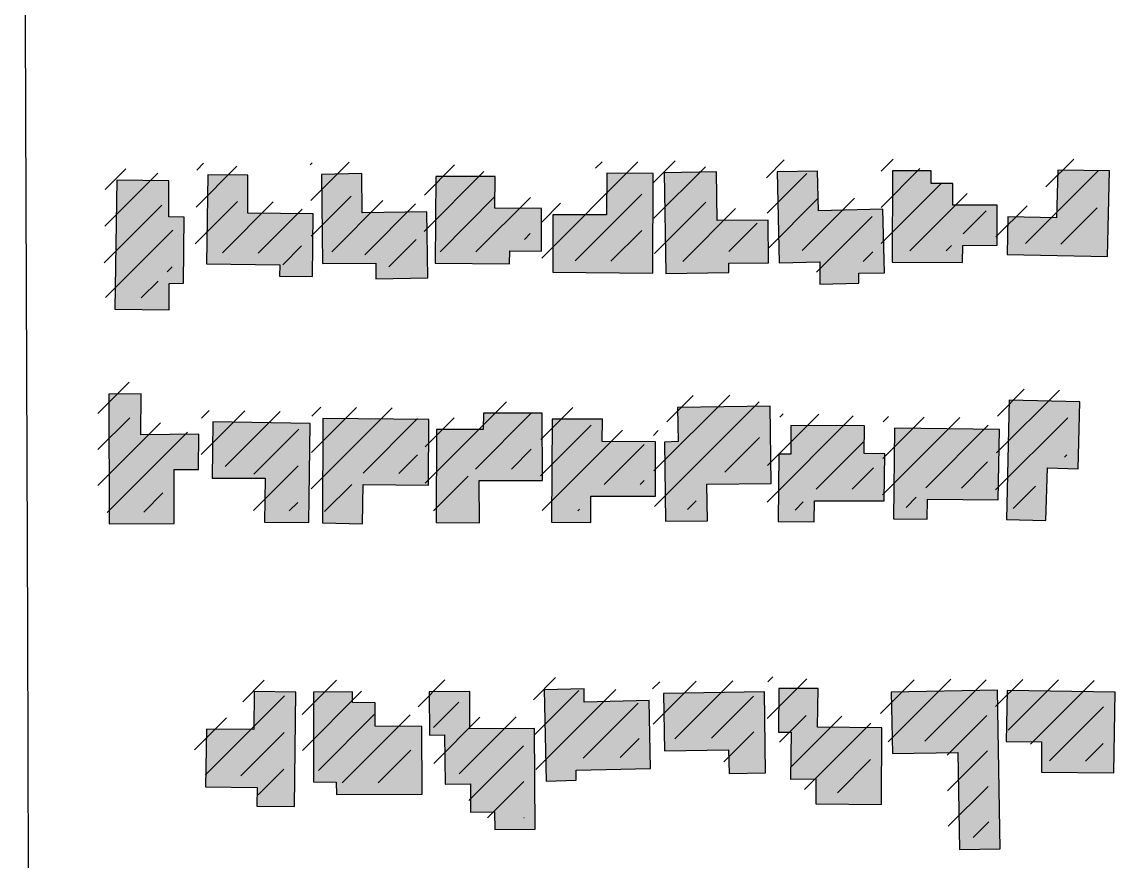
# Model space of a CAD drawing. Extents: x 6438959 to 7279357, y 1424492 to 2039161.
# Drawn here: x 6784022 to 6784703, y 1740637 to 1741159 of the extents above; entities that cross this region are included whole.
import ezdxf

# ---------------------------------------------------------------- set-up
doc = ezdxf.new("R2010")
doc.units = 21
doc.layers.add('BUILDINGS', color=9, linetype='Continuous')
doc.layers.add('CL_LOCAL', color=4, linetype='Continuous')

msp = doc.modelspace()

# ---------------------------------------------------------------- hatches: boundary and pattern name
at = {"layer": 'BUILDINGS_HATCH'}
for points in [[(6784274.31, 1741040.52), (6784234.18, 1741039.83), (6784233.98, 1741064.23), (6784208.8, 1741063.66), (6784209.54, 1741008.32), (6784242.64, 1741008.59), (6784242.72, 1740998.76), (6784274.93, 1740999.38)], [(6784352.83, 1741038.61), (6784352.82, 1741002.93), (6784414.93, 1741002.34), (6784415.3, 1741064.25), (6784386.3, 1741064.37), (6784386.22, 1741038.52)], [(6784486.94, 1741008.75), (6784486.72, 1741035.33), (6784455.09, 1741035.08), (6784454.55, 1741065.29), (6784422.04, 1741064.66), (6784423.13, 1741002.04), (6784462.38, 1741002.73), (6784462.33, 1741008.55)], [(6784558.14, 1741042.1), (6784518.02, 1741041.05), (6784517.52, 1741065.8), (6784492.34, 1741065.24), (6784493.67, 1741008.81), (6784518.86, 1741009.38), (6784518.97, 1740995.54), (6784543.28, 1740996.1), (6784543.23, 1741002.29), (6784559.05, 1741002.42)], [(6784607.62, 1741009.01), (6784607.83, 1741019.57), (6784629.21, 1741019.74), (6784629.3, 1741044.5), (6784601.77, 1741044.64), (6784601.66, 1741058.11), (6784588.18, 1741058), (6784588.12, 1741066.01), (6784564.1, 1741065.82), (6784563.97, 1741009.02)], [(6784666.27, 1741036.79), (6784635.8, 1741037.27), (6784635.41, 1741013.97), (6784697.81, 1741012.65), (6784699.14, 1741065.83), (6784666.91, 1741066.29)], [(6784081.4, 1741060.08), (6784080.3, 1740979.96), (6784113.99, 1740979.51), (6784114.15, 1740995.89), (6784122.93, 1740995.97), (6784123.48, 1741037.12), (6784113.81, 1741037.4), (6784113.92, 1741059.61)], [(6784203.16, 1741000.26), (6784203.72, 1741039.22), (6784163, 1741039.62), (6784163.1, 1741063.29), (6784138.2, 1741063.45), (6784137.19, 1741008.1), (6784182.89, 1741007.38), (6784182.65, 1741000.46)], [(6784279.55, 1741008.52), (6784325.83, 1741008.17), (6784326.06, 1741016.18), (6784345.69, 1741015.98), (6784345.76, 1741042.56), (6784316.76, 1741042.69), (6784316.9, 1741062.35), (6784279.99, 1741062.42)], [(6784117.11, 1740846.63), (6784117.14, 1740880.13), (6784132.37, 1740880.25), (6784132.48, 1740902.1), (6784096.46, 1740901.81), (6784096.54, 1740927.3), (6784076.62, 1740927.13), (6784076.69, 1740846.3)], [(6784680.68, 1740922.21), (6784636.73, 1740923.31), (6784634.99, 1740849.01), (6784659.6, 1740848.49), (6784660.51, 1740881.26), (6784679.55, 1740880.69)], [(6784280.39, 1740905.12), (6784280.27, 1740847.22), (6784307.22, 1740847.08), (6784307.01, 1740873.29), (6784346.26, 1740873.25), (6784346.21, 1740915.12), (6784309.6, 1740915.19), (6784309.39, 1740904.99)], [(6784488.64, 1740871.49), (6784487.96, 1740919.55), (6784430.26, 1740918.72), (6784430.72, 1740897.6), (6784422.23, 1740897.17), (6784422.92, 1740848.02), (6784448.99, 1740848.23), (6784448.51, 1740871.17)], [(6784173.35, 1740847.45), (6784200.89, 1740847.31), (6784201.85, 1740908.85), (6784141.21, 1740909.82), (6784140.91, 1740874.86), (6784173.71, 1740874.76)], [(6784275.65, 1740911.27), (6784209.74, 1740911.83), (6784209.38, 1740847.01), (6784234.29, 1740846.49), (6784234.68, 1740870.89), (6784275.4, 1740870.49)], [(6784416.64, 1740863.62), (6784416.66, 1740897.49), (6784383.56, 1740897.58), (6784383.74, 1740911.42), (6784352.39, 1740911.53), (6784352.04, 1740847.44), (6784376.35, 1740847.28), (6784376.51, 1740863.66)], [(6784492.93, 1740847.86), (6784515.49, 1740847.68), (6784515.68, 1740860.79), (6784559.03, 1740860.78), (6784559.38, 1740889.91), (6784546.49, 1740890.17), (6784546.64, 1740907.28), (6784500.94, 1740907.64), (6784500.79, 1740889.8), (6784493.47, 1740889.74)], [(6784564.69, 1740849.53), (6784585.78, 1740849.34), (6784585.97, 1740861.72), (6784629.91, 1740861.35), (6784630.73, 1740905.05), (6784565.4, 1740905.98)], [(6784137.19, 1740718.62), (6784136.61, 1740682.93), (6784168.83, 1740682.46), (6784168.63, 1740670.81), (6784192.07, 1740670.64), (6784192.96, 1740741.65), (6784166.88, 1740742.16), (6784166.78, 1740718.49)], [(6784203.79, 1740741.73), (6784203.95, 1740686.02), (6784218.02, 1740685.78), (6784218.08, 1740678.13), (6784271.39, 1740678.2), (6784271.34, 1740720.44), (6784242.34, 1740720.56), (6784242.22, 1740735.13), (6784228.16, 1740735.38), (6784228.11, 1740741.93)], [(6784341.36, 1740719.18), (6784301.23, 1740718.86), (6784301.04, 1740742.16), (6784275.85, 1740741.96), (6784276.07, 1740715.01), (6784285.45, 1740715.09), (6784285.69, 1740684.5), (6784301.51, 1740684.63), (6784301.65, 1740667.16), (6784316.59, 1740667.28), (6784316.68, 1740656.35), (6784341.87, 1740656.56)], [(6784348.66, 1740686.47), (6784367.4, 1740686.99), (6784367.35, 1740693.18), (6784413.62, 1740694.28), (6784412.7, 1740736.51), (6784372.28, 1740735.46), (6784372.21, 1740743.83), (6784347.32, 1740743.26)], [(6784422.32, 1740705.28), (6784462.16, 1740705.96), (6784462.57, 1740691.04), (6784485.12, 1740691.59), (6784484.42, 1740741.83), (6784421.74, 1740740.96)], [(6784557.34, 1740671.78), (6784557.54, 1740719.48), (6784517.41, 1740719.89), (6784517.8, 1740743.92), (6784493.48, 1740744.09), (6784493.12, 1740716.78), (6784501.03, 1740716.84), (6784500.68, 1740687.71), (6784516.5, 1740687.84), (6784516.33, 1740672.18)], [(6784564.12, 1740703.52), (6784604.83, 1740704.21), (6784605.9, 1740643.78), (6784631.09, 1740644.34), (6784629.41, 1740743.01), (6784563.22, 1740741.74)], [(6784701.89, 1740691.53), (6784702.65, 1740741.78), (6784635.56, 1740742.69), (6784634.94, 1740711.01), (6784656.91, 1740710.83), (6784656.78, 1740691.89)]]:
    msp.add_hatch(color=251, dxfattribs=at).paths.add_polyline_path(points)
at = {"layer": 'BUILDINGS_SHADOW'}
h = msp.add_hatch(dxfattribs=at)
h.set_pattern_fill('ANSI31', scale=5)
h.paths.add_polyline_path([(6784267.36, 1741047.72), (6784227.24, 1741047.03), (6784227.04, 1741071.42), (6784201.85, 1741070.86), (6784202.59, 1741015.52), (6784235.69, 1741015.78), (6784235.77, 1741005.95), (6784267.99, 1741006.58)])
h = msp.add_hatch(dxfattribs=at)
h.set_pattern_fill('ANSI31', scale=5)
h.paths.add_polyline_path([(6784345.88, 1741045.81), (6784345.88, 1741010.12), (6784407.98, 1741009.54), (6784408.36, 1741071.44), (6784379.36, 1741071.57), (6784379.28, 1741045.72)])
h = msp.add_hatch(dxfattribs=at)
h.set_pattern_fill('ANSI31', scale=5)
h.paths.add_polyline_path([(6784479.99, 1741015.95), (6784479.78, 1741042.53), (6784448.14, 1741042.27), (6784447.6, 1741072.49), (6784415.09, 1741071.86), (6784416.19, 1741009.24), (6784455.44, 1741009.92), (6784455.39, 1741015.75)])
h = msp.add_hatch(dxfattribs=at)
h.set_pattern_fill('ANSI31', scale=5)
h.paths.add_polyline_path([(6784551.2, 1741049.3), (6784511.07, 1741048.24), (6784510.58, 1741073), (6784485.39, 1741072.43), (6784486.73, 1741016), (6784511.92, 1741016.57), (6784512.03, 1741002.74), (6784536.34, 1741003.3), (6784536.29, 1741009.49), (6784552.1, 1741009.62)])
h = msp.add_hatch(dxfattribs=at)
h.set_pattern_fill('ANSI31', scale=5)
h.paths.add_polyline_path([(6784600.68, 1741016.2), (6784600.88, 1741026.76), (6784622.27, 1741026.94), (6784622.36, 1741051.7), (6784594.82, 1741051.84), (6784594.71, 1741065.31), (6784581.24, 1741065.2), (6784581.17, 1741073.21), (6784557.15, 1741073.01), (6784557.03, 1741016.21)])
h = msp.add_hatch(dxfattribs=at)
h.set_pattern_fill('ANSI31', scale=5)
h.paths.add_polyline_path([(6784659.33, 1741043.99), (6784628.86, 1741044.47), (6784628.46, 1741021.16), (6784690.87, 1741019.85), (6784692.19, 1741073.02), (6784659.97, 1741073.49)])
h = msp.add_hatch(dxfattribs=at)
h.set_pattern_fill('ANSI31', scale=5)
h.paths.add_polyline_path([(6784074.46, 1741067.27), (6784073.35, 1740987.16), (6784107.04, 1740986.7), (6784107.2, 1741003.09), (6784115.99, 1741003.16), (6784116.53, 1741044.31), (6784106.86, 1741044.6), (6784106.98, 1741066.81)])
h = msp.add_hatch(dxfattribs=at)
h.set_pattern_fill('ANSI31', scale=5)
h.paths.add_polyline_path([(6784196.22, 1741007.45), (6784196.78, 1741046.42), (6784156.06, 1741046.82), (6784156.16, 1741070.49), (6784131.26, 1741070.65), (6784130.24, 1741015.29), (6784175.95, 1741014.57), (6784175.71, 1741007.65)])
h = msp.add_hatch(dxfattribs=at)
h.set_pattern_fill('ANSI31', scale=5)
h.paths.add_polyline_path([(6784272.6, 1741015.72), (6784318.89, 1741015.37), (6784319.12, 1741023.38), (6784338.74, 1741023.18), (6784338.82, 1741049.76), (6784309.82, 1741049.89), (6784309.95, 1741069.55), (6784273.04, 1741069.61)])
h = msp.add_hatch(dxfattribs=at)
h.set_pattern_fill('ANSI31', scale=5)
h.paths.add_polyline_path([(6784110.17, 1740853.82), (6784110.19, 1740887.32), (6784125.42, 1740887.45), (6784125.54, 1740909.29), (6784089.51, 1740909), (6784089.6, 1740934.49), (6784069.68, 1740934.33), (6784069.75, 1740853.49)])
h = msp.add_hatch(dxfattribs=at)
h.set_pattern_fill('ANSI31', scale=5)
h.paths.add_polyline_path([(6784673.73, 1740929.41), (6784629.79, 1740930.5), (6784628.05, 1740856.21), (6784652.66, 1740855.68), (6784653.56, 1740888.46), (6784672.61, 1740887.89)])
h = msp.add_hatch(dxfattribs=at)
h.set_pattern_fill('ANSI31', scale=5)
h.paths.add_polyline_path([(6784273.44, 1740912.32), (6784273.33, 1740854.42), (6784300.28, 1740854.27), (6784300.06, 1740880.49), (6784339.32, 1740880.44), (6784339.27, 1740922.32), (6784302.65, 1740922.38), (6784302.44, 1740912.19)])
h = msp.add_hatch(dxfattribs=at)
h.set_pattern_fill('ANSI31', scale=5)
h.paths.add_polyline_path([(6784481.69, 1740878.69), (6784481.01, 1740926.75), (6784423.31, 1740925.91), (6784423.77, 1740904.8), (6784415.28, 1740904.36), (6784415.98, 1740855.21), (6784442.04, 1740855.42), (6784441.57, 1740878.36)])
h = msp.add_hatch(dxfattribs=at)
h.set_pattern_fill('ANSI31', scale=5)
h.paths.add_polyline_path([(6784166.41, 1740854.64), (6784193.94, 1740854.5), (6784194.91, 1740916.05), (6784134.26, 1740917.01), (6784133.96, 1740882.05), (6784166.77, 1740881.95)])
h = msp.add_hatch(dxfattribs=at)
h.set_pattern_fill('ANSI31', scale=5)
h.paths.add_polyline_path([(6784268.71, 1740918.47), (6784202.79, 1740919.02), (6784202.44, 1740854.21), (6784227.34, 1740853.68), (6784227.73, 1740878.08), (6784268.45, 1740877.68)])
h = msp.add_hatch(dxfattribs=at)
h.set_pattern_fill('ANSI31', scale=5)
h.paths.add_polyline_path([(6784409.7, 1740870.82), (6784409.72, 1740904.68), (6784376.61, 1740904.78), (6784376.79, 1740918.62), (6784345.45, 1740918.73), (6784345.09, 1740854.64), (6784369.41, 1740854.47), (6784369.57, 1740870.86)])
h = msp.add_hatch(dxfattribs=at)
h.set_pattern_fill('ANSI31', scale=5)
h.paths.add_polyline_path([(6784485.99, 1740855.05), (6784508.54, 1740854.87), (6784508.73, 1740867.98), (6784552.08, 1740867.97), (6784552.43, 1740897.1), (6784539.54, 1740897.36), (6784539.7, 1740914.48), (6784494, 1740914.84), (6784493.85, 1740896.99), (6784486.53, 1740896.93)])
h = msp.add_hatch(dxfattribs=at)
h.set_pattern_fill('ANSI31', scale=5)
h.paths.add_polyline_path([(6784557.74, 1740856.73), (6784578.83, 1740856.54), (6784579.03, 1740868.92), (6784622.97, 1740868.55), (6784623.78, 1740912.25), (6784558.45, 1740913.17)])
h = msp.add_hatch(dxfattribs=at)
h.set_pattern_fill('ANSI31', scale=5)
h.paths.add_polyline_path([(6784550.4, 1740678.98), (6784550.6, 1740726.68), (6784510.46, 1740727.08), (6784510.85, 1740751.12), (6784486.54, 1740751.28), (6784486.17, 1740723.97), (6784494.08, 1740724.04), (6784493.73, 1740694.9), (6784509.55, 1740695.03), (6784509.38, 1740679.37)])
h = msp.add_hatch(dxfattribs=at)
h.set_pattern_fill('ANSI31', scale=5)
h.paths.add_polyline_path([(6784130.25, 1740725.81), (6784129.66, 1740690.12), (6784161.89, 1740689.66), (6784161.69, 1740678), (6784185.12, 1740677.83), (6784186.01, 1740748.84), (6784159.94, 1740749.36), (6784159.84, 1740725.69)])
h = msp.add_hatch(dxfattribs=at)
h.set_pattern_fill('ANSI31', scale=5)
h.paths.add_polyline_path([(6784196.85, 1740748.93), (6784197.01, 1740693.22), (6784211.07, 1740692.97), (6784211.13, 1740685.32), (6784264.45, 1740685.39), (6784264.4, 1740727.63), (6784235.4, 1740727.76), (6784235.28, 1740742.32), (6784221.21, 1740742.57), (6784221.16, 1740749.13)])
h = msp.add_hatch(dxfattribs=at)
h.set_pattern_fill('ANSI31', scale=5)
h.paths.add_polyline_path([(6784334.42, 1740726.38), (6784294.29, 1740726.05), (6784294.1, 1740749.36), (6784268.91, 1740749.15), (6784269.13, 1740722.21), (6784278.5, 1740722.28), (6784278.75, 1740691.7), (6784294.57, 1740691.83), (6784294.71, 1740674.35), (6784309.65, 1740674.47), (6784309.73, 1740663.55), (6784334.93, 1740663.75)])
h = msp.add_hatch(dxfattribs=at)
h.set_pattern_fill('ANSI31', scale=5)
h.paths.add_polyline_path([(6784341.71, 1740693.67), (6784360.46, 1740694.18), (6784360.41, 1740700.37), (6784406.68, 1740701.48), (6784405.75, 1740743.71), (6784365.33, 1740742.65), (6784365.27, 1740751.03), (6784340.37, 1740750.46)])
h = msp.add_hatch(dxfattribs=at)
h.set_pattern_fill('ANSI31', scale=5)
h.paths.add_polyline_path([(6784415.38, 1740712.47), (6784455.21, 1740713.16), (6784455.63, 1740698.23), (6784478.18, 1740698.78), (6784477.48, 1740749.02), (6784414.8, 1740748.15)])
h = msp.add_hatch(dxfattribs=at)
h.set_pattern_fill('ANSI31', scale=5)
h.paths.add_polyline_path([(6784557.17, 1740710.71), (6784597.88, 1740711.41), (6784598.96, 1740650.97), (6784624.15, 1740651.54), (6784622.47, 1740750.2), (6784556.27, 1740748.94)])
h = msp.add_hatch(dxfattribs=at)
h.set_pattern_fill('ANSI31', scale=5)
h.paths.add_polyline_path([(6784694.95, 1740698.72), (6784695.71, 1740748.98), (6784628.62, 1740749.89), (6784628, 1740718.21), (6784649.97, 1740718.02), (6784649.83, 1740699.08)])

# ---------------------------------------------------------------- linework, layer by layer
at = {"layer": 'BUILDINGS'}
for points in [[(6784274.31, 1741040.52), (6784234.18, 1741039.83), (6784233.98, 1741064.23), (6784208.8, 1741063.66), (6784209.54, 1741008.32), (6784242.64, 1741008.59), (6784242.72, 1740998.76), (6784274.93, 1740999.38), (6784274.31, 1741040.52)], [(6784352.83, 1741038.61), (6784352.82, 1741002.93), (6784414.93, 1741002.34), (6784415.3, 1741064.25), (6784386.3, 1741064.37), (6784386.22, 1741038.52), (6784352.83, 1741038.61)], [(6784486.94, 1741008.75), (6784486.72, 1741035.33), (6784455.09, 1741035.08), (6784454.55, 1741065.29), (6784422.04, 1741064.66), (6784423.13, 1741002.04), (6784462.38, 1741002.73), (6784462.33, 1741008.55), (6784486.94, 1741008.75)], [(6784558.14, 1741042.1), (6784518.02, 1741041.05), (6784517.52, 1741065.8), (6784492.34, 1741065.24), (6784493.67, 1741008.81), (6784518.86, 1741009.38), (6784518.97, 1740995.54), (6784543.28, 1740996.1), (6784543.23, 1741002.29), (6784559.05, 1741002.42), (6784558.14, 1741042.1)], [(6784607.62, 1741009.01), (6784607.83, 1741019.57), (6784629.21, 1741019.74), (6784629.3, 1741044.5), (6784601.77, 1741044.64), (6784601.66, 1741058.11), (6784588.18, 1741058), (6784588.12, 1741066.01), (6784564.1, 1741065.82), (6784563.97, 1741009.02), (6784607.62, 1741009.01)], [(6784666.27, 1741036.79), (6784635.8, 1741037.27), (6784635.41, 1741013.97), (6784697.81, 1741012.65), (6784699.14, 1741065.83), (6784666.91, 1741066.29), (6784666.27, 1741036.79)], [(6784081.4, 1741060.08), (6784080.3, 1740979.96), (6784113.99, 1740979.51), (6784114.15, 1740995.89), (6784122.93, 1740995.97), (6784123.48, 1741037.12), (6784113.81, 1741037.4), (6784113.92, 1741059.61), (6784081.4, 1741060.08)], [(6784203.16, 1741000.26), (6784203.72, 1741039.22), (6784163, 1741039.62), (6784163.1, 1741063.29), (6784138.2, 1741063.45), (6784137.19, 1741008.1), (6784182.89, 1741007.38), (6784182.65, 1741000.46), (6784203.16, 1741000.26)], [(6784279.55, 1741008.52), (6784325.83, 1741008.17), (6784326.06, 1741016.18), (6784345.69, 1741015.98), (6784345.76, 1741042.56), (6784316.76, 1741042.69), (6784316.9, 1741062.35), (6784279.99, 1741062.42), (6784279.55, 1741008.52)], [(6784117.11, 1740846.63), (6784117.14, 1740880.13), (6784132.37, 1740880.25), (6784132.48, 1740902.1), (6784096.46, 1740901.81), (6784096.54, 1740927.3), (6784076.62, 1740927.13), (6784076.69, 1740846.3), (6784117.11, 1740846.63)], [(6784680.68, 1740922.21), (6784636.73, 1740923.31), (6784634.99, 1740849.01), (6784659.6, 1740848.49), (6784660.51, 1740881.26), (6784679.55, 1740880.69), (6784680.68, 1740922.21)], [(6784280.39, 1740905.12), (6784280.27, 1740847.22), (6784307.22, 1740847.08), (6784307.01, 1740873.29), (6784346.26, 1740873.25), (6784346.21, 1740915.12), (6784309.6, 1740915.19), (6784309.39, 1740904.99), (6784280.39, 1740905.12)], [(6784488.64, 1740871.49), (6784487.96, 1740919.55), (6784430.26, 1740918.72), (6784430.72, 1740897.6), (6784422.23, 1740897.17), (6784422.92, 1740848.02), (6784448.99, 1740848.23), (6784448.51, 1740871.17), (6784488.64, 1740871.49)], [(6784173.35, 1740847.45), (6784200.89, 1740847.31), (6784201.85, 1740908.85), (6784141.21, 1740909.82), (6784140.91, 1740874.86), (6784173.71, 1740874.76), (6784173.35, 1740847.45)], [(6784275.65, 1740911.27), (6784209.74, 1740911.83), (6784209.38, 1740847.01), (6784234.29, 1740846.49), (6784234.68, 1740870.89), (6784275.4, 1740870.49), (6784275.65, 1740911.27)], [(6784416.64, 1740863.62), (6784416.66, 1740897.49), (6784383.56, 1740897.58), (6784383.74, 1740911.42), (6784352.39, 1740911.53), (6784352.04, 1740847.44), (6784376.35, 1740847.28), (6784376.51, 1740863.66), (6784416.64, 1740863.62)], [(6784492.93, 1740847.86), (6784515.49, 1740847.68), (6784515.68, 1740860.79), (6784559.03, 1740860.78), (6784559.38, 1740889.91), (6784546.49, 1740890.17), (6784546.64, 1740907.28), (6784500.94, 1740907.64), (6784500.79, 1740889.8), (6784493.47, 1740889.74), (6784492.93, 1740847.86)], [(6784564.69, 1740849.53), (6784585.78, 1740849.34), (6784585.97, 1740861.72), (6784629.91, 1740861.35), (6784630.73, 1740905.05), (6784565.4, 1740905.98), (6784564.69, 1740849.53)], [(6784137.19, 1740718.62), (6784136.61, 1740682.93), (6784168.83, 1740682.46), (6784168.63, 1740670.81), (6784192.07, 1740670.64), (6784192.96, 1740741.65), (6784166.88, 1740742.16), (6784166.78, 1740718.49), (6784137.19, 1740718.62)], [(6784203.79, 1740741.73), (6784203.95, 1740686.02), (6784218.02, 1740685.78), (6784218.08, 1740678.13), (6784271.39, 1740678.2), (6784271.34, 1740720.44), (6784242.34, 1740720.56), (6784242.22, 1740735.13), (6784228.16, 1740735.38), (6784228.11, 1740741.93), (6784203.79, 1740741.73)], [(6784341.36, 1740719.18), (6784301.23, 1740718.86), (6784301.04, 1740742.16), (6784275.85, 1740741.96), (6784276.07, 1740715.01), (6784285.45, 1740715.09), (6784285.69, 1740684.5), (6784301.51, 1740684.63), (6784301.65, 1740667.16), (6784316.59, 1740667.28), (6784316.68, 1740656.35), (6784341.87, 1740656.56), (6784341.36, 1740719.18)], [(6784348.66, 1740686.47), (6784367.4, 1740686.99), (6784367.35, 1740693.18), (6784413.62, 1740694.28), (6784412.7, 1740736.51), (6784372.28, 1740735.46), (6784372.21, 1740743.83), (6784347.32, 1740743.26), (6784348.66, 1740686.47)], [(6784422.32, 1740705.28), (6784462.16, 1740705.96), (6784462.57, 1740691.04), (6784485.12, 1740691.59), (6784484.42, 1740741.83), (6784421.74, 1740740.96), (6784422.32, 1740705.28)], [(6784557.34, 1740671.78), (6784557.54, 1740719.48), (6784517.41, 1740719.89), (6784517.8, 1740743.92), (6784493.48, 1740744.09), (6784493.12, 1740716.78), (6784501.03, 1740716.84), (6784500.68, 1740687.71), (6784516.5, 1740687.84), (6784516.33, 1740672.18), (6784557.34, 1740671.78)], [(6784564.12, 1740703.52), (6784604.83, 1740704.21), (6784605.9, 1740643.78), (6784631.09, 1740644.34), (6784629.41, 1740743.01), (6784563.22, 1740741.74), (6784564.12, 1740703.52)], [(6784701.89, 1740691.53), (6784702.65, 1740741.78), (6784635.56, 1740742.69), (6784634.94, 1740711.01), (6784656.91, 1740710.83), (6784656.78, 1740691.89), (6784701.89, 1740691.53)]]:
    msp.add_lwpolyline(points, close=True, dxfattribs=at)
at = {"layer": 'CL_LOCAL'}
msp.add_lwpolyline([(6784027.22, 1740452.57), (6784026.58, 1740628.51), (6784026.02, 1740780.31), (6784024.86, 1741100.69), (6784023.61, 1741446.89), (6784022.41, 1741778.6)], dxfattribs=at)

doc.saveas('drawing.dxf')
